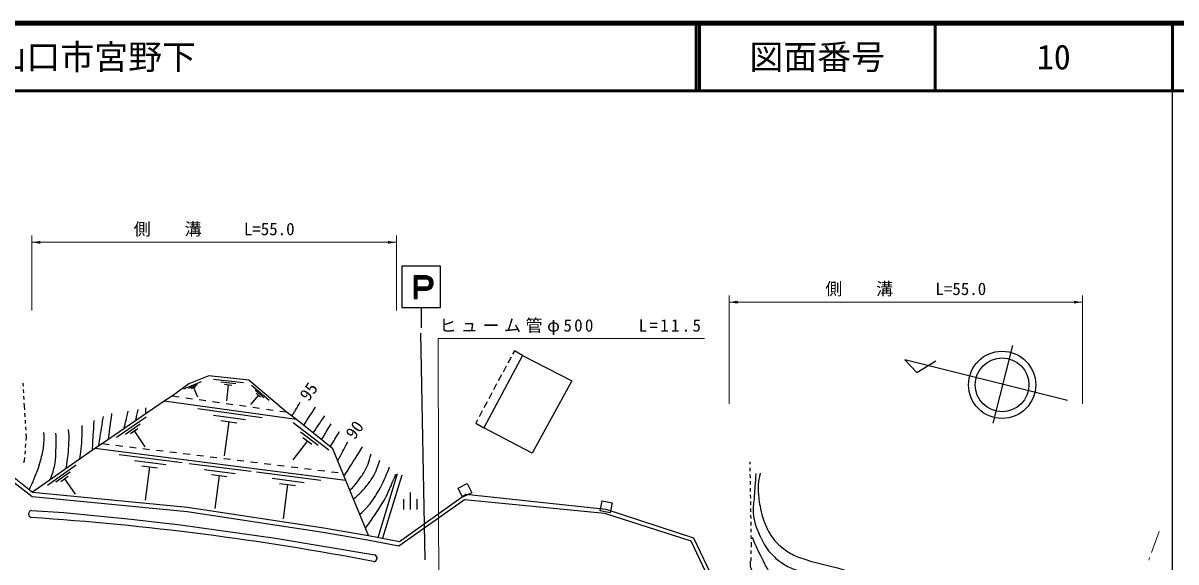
# Model space of a CAD drawing. Units: millimetres, scale not verified. Extents: x 40000 to 680000, y 20000 to 380000.
# Drawn here: x 409536 to 579500, y 300552 to 380000 of the extents above; entities that cross this region are included whole.
import ezdxf
from ezdxf.enums import TextEntityAlignment as Align

# ---------------------------------------------------------------- set-up
doc = ezdxf.new("R2010")
doc.units = ezdxf.units.MM
doc.header["$LTSCALE"] = 1000
for name, color, linetype, lineweight in [('M-BGD', 7, 'Continuous', 25), ('M-BGD-HTXT', 7, 'Continuous', 13), ('M-BMK-ROW', 30, 'Continuous', 25), ('M-STR-HTXT', 7, 'Continuous', 13), ('M-STR-STRC', 7, 'Continuous', 25), ('M-STR-STRD', 7, 'Continuous', 25), ('M-TTL', 2, 'Continuous', 140), ('M-TTL-BAND', 7, 'Continuous', 25), ('M-TTL-LINE', 7, 'Continuous', 50)]:
    doc.layers.add(name, color=color, linetype=linetype, lineweight=lineweight)
doc.layers.add('M-TTL-TXT', color=7, linetype='Continuous')
doc.styles.add('ＭＳ ゴシック', font='')
doc.styles.get('ＭＳ ゴシック').set_extended_font_data('MS Gothic')

# ---------------------------------------------------------------- blocks, each defined once
blk = doc.blocks.new('filled_arrow')
at = {"color": 0, "linetype": 'Continuous', "lineweight": -2}
blk.add_solid([(7.5, 1.25), (0, 0), (7.5, -1.25)], dxfattribs=at)

msp = doc.modelspace()

# ---------------------------------------------------------------- hatches: boundary and pattern name
at = {"layer": 'M-STR-STRC'}
h = msp.add_hatch(dxfattribs=at)
h.set_pattern_fill('USER', color=256, style=0, pattern_type=2)
h.set_pattern_definition([(45, (467218, 342719), (-70.7107, 70.7107), []), (135, (467218, 342719), (-70.7107, -70.7107), [])])
h.paths.add_polyline_path([(469056, 342719), (467218, 342719), (467218, 339377), (467660, 339377), (467660, 340624), (469056, 340624, 0.89802)])
h.paths.add_polyline_path([(469002, 341066, 0.84591), (469002, 342286), (467660, 342286), (467660, 341066)], flags=16)

# ---------------------------------------------------------------- linework, layer by layer
at = {"layer": 'M-BGD'}
for p, q in [((481969, 331679), (481713, 331200)), ((483177, 330978), (481969, 331679)), ((552544, 321017), (555430, 332460)), ((483177, 330978), (477475, 320312)), ((481478, 330759), (481007, 329877)), ((539544, 330339), (541302, 328468)), ((563504, 324375), (539544, 330339)), ((541302, 328468), (544124, 330204)), ((480064, 328113), (479593, 327231)), ((480771, 329436), (480300, 328554)), ((409593, 326476), (409573, 326889)), ((433231, 326093), (435842, 327133)), ((433953, 326179), (435259, 326699)), ((434349, 326135), (435002, 326395)), ((437617, 327507), (442037, 327029)), ((438690, 327093), (440900, 326854)), ((439211, 326738), (440316, 326619)), ((439763, 326678), (439508, 324321)), ((443231, 326600), (445834, 324386)), ((479357, 326790), (478886, 325908)), ((409643, 325478), (409618, 325977)), ((409693, 324479), (409668, 324978)), ((431545, 325042), (430355, 324256)), ((431545, 325042), (432535, 324902)), ((433525, 324762), (434516, 324622)), ((434676, 326265), (435230, 324872)), ((444237, 325146), (443056, 323758)), ((443734, 325873), (445035, 324766)), ((443912, 325423), (444563, 324869)), ((478650, 325467), (478179, 324585)), ((409739, 323567), (409718, 323979)), ((409779, 322965), (409739, 323567)), ((435326, 323163), (444786, 321853)), ((435506, 324483), (436496, 324343)), ((437486, 324203), (438476, 324063)), ((439467, 323924), (440457, 323784)), ((441447, 323644), (442437, 323504)), ((443427, 323364), (444417, 323225)), ((445408, 323085), (446398, 322945)), ((477944, 324144), (477472, 323262)), ((409846, 321967), (409812, 322466)), ((409912, 320969), (409879, 321468)), ((423329, 318951), (427685, 321940)), ((437604, 322205), (442334, 321550)), ((438699, 321410), (441064, 321083)), ((439881, 321247), (439182, 316201)), ((447388, 322805), (448328, 322673)), ((449867, 321553), (448328, 322673)), ((476530, 321498), (476274, 321019)), ((477237, 322821), (476766, 321939)), ((409979, 319971), (409946, 320470)), ((424617, 319408), (426796, 320902)), ((425361, 319491), (426450, 320238)), ((425906, 319865), (427499, 317541)), ((449375, 321090), (454608, 317099)), ((450417, 319744), (453034, 317748)), ((476274, 321019), (477475, 320312)), ((409920, 317443), (409966, 317941)), ((410052, 318870), (410012, 319472)), ((410013, 318439), (410052, 318870)), ((421249, 318010), (420120, 317257)), ((421249, 318010), (422242, 317888)), ((451459, 318397), (449331, 315606)), ((450805, 318896), (452113, 317898)), ((409828, 316448), (409874, 316945)), ((423234, 317765), (424227, 317643)), ((423714, 316396), (432970, 315217)), ((425219, 317520), (426212, 317398)), ((427204, 317276), (428197, 317153)), ((429189, 317031), (430182, 316908)), ((431174, 316786), (432167, 316663)), ((433159, 316541), (434152, 316419)), ((435144, 316296), (436137, 316174)), ((409647, 315214), (409742, 315519)), ((409742, 315519), (409782, 315950)), ((413121, 311892), (417365, 314850)), ((425949, 315484), (430577, 314895)), ((427028, 314720), (429342, 314425)), ((428185, 314573), (427556, 309636)), ((434031, 315082), (443149, 313921)), ((437129, 316051), (438122, 315929)), ((439114, 315807), (440107, 315684)), ((441099, 315562), (442091, 315439)), ((443084, 315317), (444076, 315194)), ((445069, 315072), (446061, 314950)), ((447054, 314827), (448046, 314705)), ((449039, 314582), (450031, 314460)), ((516674, 315325), (516681, 314947)), ((516689, 314447), (516697, 313947)), ((414379, 312349), (416501, 313827)), ((415107, 312435), (416167, 313175)), ((415637, 312805), (417214, 310542)), ((436233, 314184), (440792, 313603)), ((437295, 313431), (439575, 313141)), ((438435, 313286), (437816, 308423)), ((443958, 313818), (453441, 312610)), ((446248, 312883), (450990, 312279)), ((451024, 314337), (452016, 314215)), ((453009, 314093), (454001, 313970)), ((454994, 313848), (455986, 313725)), ((457102, 312547), (456672, 313641)), ((461896, 304176), (464742, 313569)), ((465362, 313362), (462528, 304056)), ((516705, 313447), (516713, 312947)), ((447353, 312100), (449724, 311798)), ((448538, 311949), (447894, 306891)), ((516721, 312447), (516729, 311947)), ((516737, 311447), (516746, 310947)), ((465606, 309806), (465606, 308306)), ((466606, 310806), (466606, 308306)), ((467606, 309806), (467606, 308306)), ((516754, 310447), (516762, 309947)), ((516770, 309447), (516778, 308947)), ((516786, 308447), (516794, 307948)), ((516802, 307448), (516811, 306948)), ((516819, 306448), (516827, 305948)), ((516835, 305448), (516843, 304948)), ((516851, 304448), (516859, 303948)), ((516874, 303070), (516864, 302723)), ((516868, 303448), (516874, 303070)), ((516824, 301224), (516810, 300724)), ((516851, 302223), (516837, 301724))]:
    msp.add_line(p, q, dxfattribs=at)
for points in [[(483177, 330978), (490416, 327251), (484574, 316583), (477475, 320312)], [(448328, 322673), (442837, 327344), (436903, 327987), (433958, 326813), (431545, 325042)], [(456672, 313641), (455196, 317242), (449867, 321553), (430355, 324256), (421249, 318010)], [(357431, 311422), (365320, 311518), (371527, 319831), (391882, 319444), (401973, 317082), (410855, 310191)], [(357452, 312097), (364898, 312134), (371177, 320415), (391951, 319994), (402516, 317522), (410918, 310845)], [(460467, 304446), (457102, 312547), (420120, 317257), (410918, 310845)], [(410855, 310191), (433705, 307979), (453786, 304927), (460300, 303808)], [(410918, 310845), (433787, 308631), (453891, 305576), (460467, 304446)], [(460300, 303808), (464915, 302923), (474601, 309776), (495270, 307731), (507999, 303653), (513951, 291078), (516671, 290367)], [(460467, 304446), (465028, 303583), (474792, 310557), (495472, 308321), (508369, 304125), (514362, 291537), (516802, 290803)]]:
    msp.add_lwpolyline(points, dxfattribs=at)
for radius in [4954, 3964]:
    msp.add_circle((553871, 326664), radius, dxfattribs=at)
for points, knots in [([(426154, 321494), (426228, 321832), (426246, 321917), (426307, 322189), (426379, 322513), (426401, 322614), (426492, 323018)], [0, 0, 0, 0, 1, 1, 1, 2, 2, 2, 2]), ([(449183, 322086), (449448, 322500), (449518, 322613), (449722, 322956), (449987, 323403), (450066, 323556), (450368, 324118)], [0, 0, 0, 0, 1, 1, 1, 2, 2, 2, 2]), ([(411930, 314890), (412109, 315442), (412153, 315608), (412268, 316075), (412461, 316856), (412556, 317304), (412607, 318107), (412645, 318701), (412644, 318926), (412607, 319631)], [0, 0, 0, 0, 1, 1, 1, 2, 2, 2, 3, 3, 3, 3]), ([(413538, 312688), (413917, 313669), (414052, 314005), (414216, 314890), (414370, 315722), (414350, 316204), (414387, 317049), (414430, 318024), (414417, 318360), (414385, 319546)], [0, 0, 0, 0, 1, 1, 1, 2, 2, 2, 3, 3, 3, 3]), ([(416163, 320054), (416215, 319821), (416222, 319746), (416248, 319546), (416316, 319022), (416259, 318721), (416248, 318192), (416214, 316662), (416087, 316125), (415824, 314297)], [0, 0, 0, 0, 1, 1, 1, 2, 2, 2, 3, 3, 3, 3]), ([(418195, 320647), (418189, 319229), (418206, 318819), (418092, 317655), (418022, 316936), (417994, 316686), (417856, 315821)], [0, 0, 0, 0, 1, 1, 1, 2, 2, 2, 2]), ([(457693, 311122), (458044, 311445), (458145, 311547), (458412, 311842), (458776, 312244), (458947, 312498), (459258, 312942), (459463, 313235), (459580, 313399), (459766, 313704), (460378, 314705), (460451, 315190), (460867, 316498)], [0, 0, 0, 0, 1, 1, 1, 2, 2, 2, 3, 3, 3, 4, 4, 4, 4]), ([(411930, 314890), (411564, 313868), (411469, 313584), (411121, 312769), (410864, 312164), (410773, 311963), (410425, 311237)], [0, 0, 0, 0, 1, 1, 1, 2, 2, 2, 2]), ([(458240, 309807), (458817, 310306), (458990, 310453), (459428, 310910), (459849, 311351), (460073, 311611), (460444, 312096), (460617, 312322), (460709, 312452), (460867, 312688), (461549, 313710), (461642, 314213), (462137, 315567)], [0, 0, 0, 0, 1, 1, 1, 2, 2, 2, 3, 3, 3, 4, 4, 4, 4]), ([(459162, 307586), (459661, 308001), (459814, 308141), (460190, 308540), (460675, 309055), (460899, 309390), (461290, 309979), (461570, 310399), (461713, 310644), (461968, 311080), (462720, 312371), (462882, 312892), (463576, 314551)], [0, 0, 0, 0, 1, 1, 1, 2, 2, 2, 3, 3, 3, 4, 4, 4, 4]), ([(460023, 305514), (460771, 306544), (460976, 306825), (461544, 307693), (462097, 308538), (462415, 309009), (462899, 309894), (463353, 310725), (463533, 311229), (463915, 312096), (464153, 312636), (464229, 312810), (464513, 313484)], [0, 0, 0, 0, 1, 1, 1, 2, 2, 2, 3, 3, 3, 4, 4, 4, 4]), ([(518356, 304052), (517686, 305637), (517324, 306272), (517237, 307795), (517184, 308733), (517314, 309259), (517374, 310197), (517457, 311519), (517494, 311939), (517625, 313578)], [0, 0, 0, 0, 1, 1, 1, 2, 2, 2, 3, 3, 3, 3]), ([(518186, 313620), (518031, 312879), (517970, 312646), (517932, 312011), (517905, 311549), (517913, 311288), (517932, 310826), (517949, 310428), (517966, 310205), (518017, 309810), (518091, 309244), (518155, 308929), (518271, 308370), (518403, 307734), (518459, 307367), (518694, 306762), (519123, 305659), (519358, 305013), (520049, 304052), (520459, 303483), (520797, 303251), (521319, 302782), (521600, 302530), (521768, 302400), (522081, 302190), (522401, 301975), (522589, 301867), (522928, 301682), (523278, 301490), (523485, 301398), (523859, 301258), (526399, 300309), (527950, 300174), (530548, 299396), (534165, 298311), (536228, 297808), (539776, 296517), (543095, 295309), (544858, 294386), (548158, 293130), (549175, 292744), (549753, 292548), (550783, 292199), (551734, 291877), (552269, 291701), (553238, 291437), (554090, 291205), (554571, 291082), (555440, 290929), (556260, 290784), (556725, 290718), (557556, 290675), (558415, 290631), (558900, 290609), (559758, 290675), (560322, 290718), (560645, 290720), (561197, 290844), (564672, 291624), (566767, 291726), (570002, 293215), (570446, 293419), (570690, 293547), (571103, 293808), (571876, 294294), (572110, 294600), (572847, 295365)], [0, 0, 0, 0, 1, 1, 1, 2, 2, 2, 3, 3, 3, 4, 4, 4, 5, 5, 5, 6, 6, 6, 7, 7, 7, 8, 8, 8, 9, 9, 9, 10, 10, 10, 11, 11, 11, 12, 12, 12, 13, 13, 13, 14, 14, 14, 15, 15, 15, 16, 16, 16, 17, 17, 17, 18, 18, 18, 19, 19, 19, 20, 20, 20, 21, 21, 21, 22, 22, 22, 22]), ([(517001, 304222), (517607, 302770), (517795, 302340), (518405, 301184), (519096, 299876), (519340, 299001), (520388, 297956), (520589, 297755), (520734, 297675), (520980, 297533), (521391, 297297), (521639, 297194), (522081, 297025), (523504, 296479), (524412, 296550), (525891, 296178), (530575, 295001), (533228, 294427), (537829, 292961), (542353, 291520), (544753, 290329), (549212, 288699), (551239, 287958), (552314, 287321), (554424, 286865), (555334, 286668), (555864, 286578), (556794, 286611), (561073, 286761), (563598, 286412), (567711, 287603), (569022, 287983), (569559, 288106), (571018, 288728)], [0, 0, 0, 0, 1, 1, 1, 2, 2, 2, 3, 3, 3, 4, 4, 4, 5, 5, 5, 6, 6, 6, 7, 7, 7, 8, 8, 8, 9, 9, 9, 10, 10, 10, 11, 11, 11, 11]), ([(518356, 304052), (518648, 303445), (518723, 303251), (519033, 302782), (519190, 302545), (519266, 302401), (519456, 302190), (519925, 301668), (520188, 301370), (520726, 300920), (520980, 300708), (521128, 300594), (521404, 300412), (521726, 300199), (521912, 300089), (522250, 299904), (522601, 299711), (522806, 299616), (523182, 299480), (524827, 298887), (525818, 298776), (527500, 298295), (529068, 297846), (529933, 297546), (531479, 297025), (535426, 295696), (537614, 294875), (541470, 293300), (541880, 293132), (542078, 292967), (542486, 292792), (543496, 292357), (544080, 292158), (545110, 291776), (546522, 291252), (547320, 290975), (548751, 290506), (550003, 290095), (550688, 289801), (551968, 289490), (554225, 288941), (555492, 288342), (557814, 288400), (559710, 288448), (560761, 288706), (562629, 289031), (566452, 289697), (567800, 290315), (572157, 291838)], [0, 0, 0, 0, 1, 1, 1, 2, 2, 2, 3, 3, 3, 4, 4, 4, 5, 5, 5, 6, 6, 6, 7, 7, 7, 8, 8, 8, 9, 9, 9, 10, 10, 10, 11, 11, 11, 12, 12, 12, 13, 13, 13, 14, 14, 14, 15, 15, 15, 16, 16, 16, 16]), ([(516747, 300666), (516714, 300369), (516714, 300251), (516747, 299988), (516795, 299604), (516932, 299412), (517086, 299057), (517291, 298582), (517418, 298319), (517678, 297872), (517835, 297602), (517895, 297428), (518102, 297194), (518755, 296455), (519213, 296110), (520049, 295586), (521263, 294824), (521948, 294745), (523520, 294400)], [0, 0, 0, 0, 1, 1, 1, 2, 2, 2, 3, 3, 3, 4, 4, 4, 5, 5, 5, 6, 6, 6, 6])]:
    msp.add_open_spline(points, degree=3, knots=knots, dxfattribs=at)
for points in [[(427593, 323272), (427593, 322806), (427593, 322806), (427593, 322340)], [(450922, 320699), (451788, 322028), (451788, 322028), (452654, 323356)], [(419973, 321409), (419846, 319292), (419846, 319292), (419719, 317176)], [(421328, 322002), (420989, 319843), (420989, 319843), (420650, 317684)], [(422598, 322425), (422344, 320562), (422344, 320562), (422090, 318700)], [(424376, 320054), (424714, 321409), (424714, 321409), (425053, 322764)], [(452318, 319570), (453163, 320828), (453163, 320828), (454009, 322086)], [(453544, 318579), (454242, 319740), (454242, 319740), (454940, 320901)], [(454833, 317536), (455522, 318668), (455522, 318668), (456210, 319800)], [(455956, 315482), (456676, 316879), (456676, 316879), (457396, 318276)], [(456848, 313192), (458223, 315353), (458223, 315353), (459597, 317514)]]:
    msp.add_open_spline(points, degree=3, dxfattribs=at)
at = {"layer": 'M-BGD-HTXT'}
for p, q in [((575896, 301944), (577037, 305028)), ((575479, 300818), (575618, 301194))]:
    msp.add_line(p, q, dxfattribs=at)
at = {"layer": 'M-BMK-ROW'}
for p, q in [((473669, 311429), (475012, 312096)), ((474336, 310085), (473669, 311429)), ((475012, 312096), (475680, 310753)), ((475680, 310753), (474336, 310085)), ((494608, 308103), (494907, 309573)), ((494907, 309573), (496377, 309274)), ((496078, 307804), (494608, 308103)), ((496377, 309274), (496078, 307804))]:
    msp.add_line(p, q, dxfattribs=at)
at = {"layer": 'M-STR-HTXT'}
for p, q in [((410846, 337629), (410846, 348672)), ((464574, 337629), (464574, 348672)), ((410846, 347672), (464574, 347672)), ((513623, 323849), (513623, 339849)), ((513623, 338849), (565707, 338849)), ((565707, 323849), (565707, 339849))]:
    msp.add_line(p, q, dxfattribs=at)
msp.add_lwpolyline([(470818, 292636), (470734, 333511), (509984, 333511)], dxfattribs=at)
at = {"layer": 'M-STR-STRC'}
for p, q in [((471091, 344178), (465356, 344178)), ((465356, 344178), (465356, 338067)), ((471091, 338067), (471091, 344178)), ((465356, 338067), (471091, 338067)), ((468223, 338067), (468223, 335055)), ((468152, 334301), (468754, 300847))]:
    msp.add_line(p, q, dxfattribs=at)
for points in [[(469056, 342719), (467218, 342719), (467218, 339377), (467660, 339377), (467660, 340624), (469056, 340624)], [(469002, 341066), (467660, 341066), (467660, 342286), (469002, 342286)]]:
    msp.add_lwpolyline(points, dxfattribs=at)
for centre, radius, start, end in [((468899, 341676), 619, 279.54386, 80.45614), ((468943, 341671), 1053, 276.151, 83.849)]:
    msp.add_arc(centre, radius, start, end, dxfattribs=at)
at = {"layer": 'M-STR-STRD'}
msp.add_lwpolyline([(410764, 308155), (415570, 307862), (425476, 306846), (432758, 306000), (446728, 304052), (461397, 301586)], dxfattribs=at)
for centre, radius, start, end in [((410901, 307624), 548, 104.39606, 253.38836), ((384185, -98698), 406665, 79.08205, 86.25541), ((461224, 301112), 505, 268.26786, 69.99904)]:
    msp.add_arc(centre, radius, start, end, dxfattribs=at)
at = {"layer": 'M-TTL'}
msp.add_line((680000, 380000), (40000, 380000), dxfattribs=at)
at = {"layer": 'M-TTL-BAND'}
msp.add_line((579000, 20000), (579000, 370000), dxfattribs=at)
at = {"layer": 'M-TTL-LINE'}
for p, q in [((508747, 380000), (508747, 370000)), ((509247, 380000), (509247, 370000)), ((543997, 380000), (543997, 370000)), ((579000, 380000), (579000, 370000)), ((40000, 370000), (680000, 370000))]:
    msp.add_line(p, q, dxfattribs=at)

# ---------------------------------------------------------------- block references
at = {"layer": 'M-STR-HTXT', "xscale": 167, "yscale": 167}
for p in [(410846, 347672), (513623, 338849)]:
    msp.add_blockref('filled_arrow', p, dxfattribs=at)
at = {"layer": 'M-STR-HTXT', "xscale": 167, "yscale": 167, "rotation": 180}
for p in [(464574, 347672), (565707, 338849)]:
    msp.add_blockref('filled_arrow', p, dxfattribs=at)

# ---------------------------------------------------------------- texts
at = {"layer": 'M-BGD', "style": 'ＭＳ ゴシック'}
for s, p in [('95', (452091, 323807)), ('90', (458855, 318157))]:
    msp.add_text(s, height=1833, rotation=53.961, dxfattribs=at).set_placement(p, align=Align.BOTTOM_LEFT)
at = {"layer": 'M-STR-HTXT', "style": 'ＭＳ ゴシック'}
for p in [(437710, 348172), (539665, 339349)]:
    msp.add_text('側\u3000\u3000溝     L=55.0', height=1833, dxfattribs=at).set_placement(p, align=Align.BOTTOM_CENTER)
at = {"layer": 'M-STR-HTXT', "insert": (490359, 334011), "char_height": 1833, "attachment_point": 8, "style": 'ＭＳ ゴシック'}
msp.add_mtext('\\T1.27;ヒューム管φ500\u3000\u3000L=11.5', dxfattribs=at)
at = {"layer": 'M-TTL-TXT', "style": 'ＭＳ ゴシック'}
msp.add_text('山口市宮野下', height=3666, dxfattribs=at).set_placement((405024, 375000), align=Align.MIDDLE_LEFT)
for s, p in [('図面番号', (526622, 375000)), ('10', (561497, 375000))]:
    msp.add_text(s, height=3666, dxfattribs=at).set_placement(p, align=Align.MIDDLE_CENTER)

doc.saveas('drawing.dxf')
